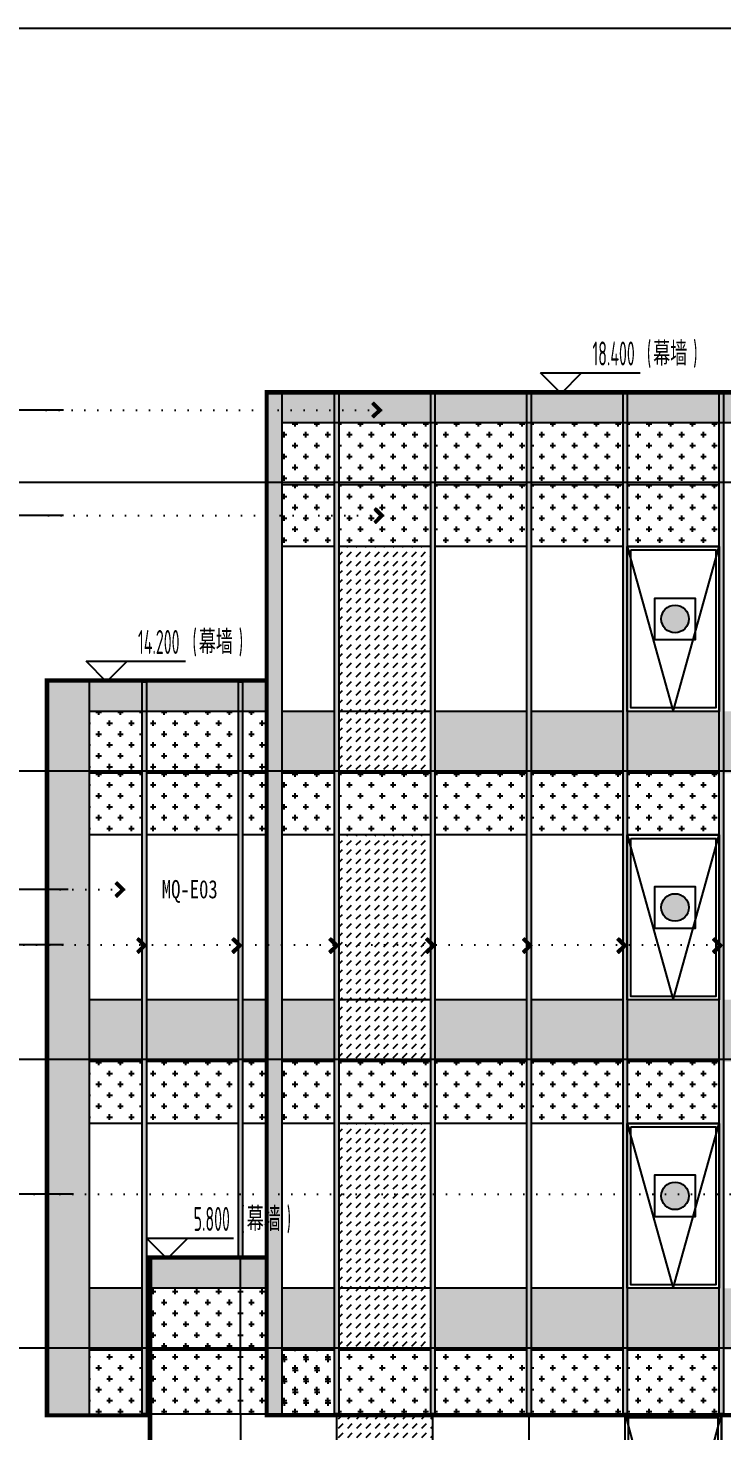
# Model space of a CAD drawing. Extents: x -863035 to 270371, y -8918 to 240488.
# Drawn here: x -304712 to -294612, y 34150 to 54575 of the extents above; entities that cross this region are included whole.
import ezdxf

# ---------------------------------------------------------------- set-up
doc = ezdxf.new("R2010")
doc.units = 0
doc.header["$LTSCALE"] = 1000
doc.header["$MEASUREMENT"] = 0
doc.linetypes.add('109-34 轴网$0$L1$0$$AUDIT_BAD_LTYPE1', pattern=[0])
doc.linetypes.add('DOT2', pattern=[0.125, 0, -0.125])
for name, color, linetype in [('01-标注_标高', 200, 'Continuous'), ('01-标注_符号', 200, 'Continuous'), ('02-TEXT_标注', 130, 'Continuous'), ('05-填充_156', 156, 'Continuous'), ('05-填充_18', 18, 'Continuous'), ('05-填充_天正', 26, 'Continuous'), ('A-C_窗', 140, 'Continuous'), ('A-SE-MAT', 9, 'Continuous'), ('D_铝板', 181, 'Continuous'), ('E-立面', 255, 'Continuous'), ('E-立面轮廓', 241, 'Continuous')]:
    doc.layers.add(name, color=color, linetype=linetype)
doc.layers.add('04-不打印_辅助线', color=165, linetype='Continuous', plot=False)
doc.styles.add('_TCH_DIM', font='ROS1', dxfattribs={"width": 0.75, "bigfont": 'JD'})
doc.styles.add('_TCH_LABEL', font='', dxfattribs={"width": 0.75})
doc.styles.add('logo-3', font='', dxfattribs={"width": 0.8})
doc.styles.get('_TCH_LABEL').set_extended_font_data('SimSun')
doc.styles.get('logo-3').set_extended_font_data('SimSun')
doc.dimstyles.new('副本 ISO-1', dxfattribs={"dimtxt": 2.5, "dimasz": 1.5, "dimexe": 1.25, "dimexo": 0.625, "dimtad": 1, "dimdec": 0, "dimtxsty": 'logo-3', "dimblk": 'ARCHTICK', "dimcen": 2.5, "dimdle": 1, "dimadec": 0, "dimazin": 0, "dimtfac": 1, "dimtdec": 0, "dimtix": 1, "dimtmove": 0, "dimatfit": 3, "dimldrblk": 'AR', "dimfxl": 0, "dimarcsym": 0})
pattern_1 = [(360, (31080, 14907.46), (158.75, 158.75), [79.375, -238.125]), (90, (31119.68, 14867.77), (-158.75, 158.75), [79.375, -238.125])]
pattern_2 = [(360, (32480, 14907.46), (158.75, 158.75), [79.375, -238.125]), (90, (32519.68, 14867.77), (-158.75, 158.75), [79.375, -238.125])]
pattern_3 = [(360, (35280, 14907.46), (158.75, 158.75), [79.375, -238.125]), (90, (35319.68, 14867.77), (-158.75, 158.75), [79.375, -238.125])]
pattern_4 = [(360, (31080, 19107.46), (158.75, 158.75), [79.375, -238.125]), (90, (31119.68, 19067.77), (-158.75, 158.75), [79.375, -238.125])]
pattern_5 = [(360, (31080, 23307.46), (158.75, 158.75), [79.375, -238.125]), (90, (31119.68, 23267.77), (-158.75, 158.75), [79.375, -238.125])]
pattern_6 = [(360, (31080, 20007.46), (158.75, 158.75), [79.375, -238.125]), (90, (31119.68, 19967.77), (-158.75, 158.75), [79.375, -238.125])]
pattern_7 = [(360, (31080, 24207.46), (158.75, 158.75), [79.375, -238.125]), (90, (31119.68, 24167.77), (-158.75, 158.75), [79.375, -238.125])]
pattern_8 = [(360, (31080, 14907.46), (158.75, 158.75), [79.375, -238.125]), (90, (31119.68, 14867.77), (-158.75, 158.75), [79.375, -238.125])]

# ---------------------------------------------------------------- blocks, each defined once
blk = doc.blocks.new('A$C2DDF4F07')
at = {"layer": 'A-C_窗'}
for points in [[(0, 2400), (1340, 2400), (1340, 0), (0, 0)], [(50, 2350), (1290, 2350), (1290, 50), (50, 50)]]:
    blk.add_lwpolyline(points, close=True, dxfattribs=at)
blk.add_lwpolyline([(0, 2400), (670, 0), (1340, 2400)], dxfattribs=at)
blk = doc.blocks.new('*U25')
at = {"layer": '05-填充_18'}
h = blk.add_hatch(color=256, dxfattribs=at)
h.dxf.hatch_style = 1
h.paths.add_polyline_path([(60, -10350), (0, -10350), (0, 310), (60, 310)])
blk.add_lwpolyline([(60, -10350), (0, -10350), (0, 310), (60, 310)], close=True)
blk = doc.blocks.new('*U32')
at = {"layer": '05-填充_18'}
h = blk.add_hatch(color=256, dxfattribs=at)
h.dxf.hatch_style = 1
h.paths.add_polyline_path([(60, -8090), (0, -8090), (0, 310), (60, 310)])
blk.add_lwpolyline([(60, -8090), (0, -8090), (0, 310), (60, 310)], close=True)
blk = doc.blocks.new('*U24')
at = {"layer": '05-填充_18'}
h = blk.add_hatch(color=256, dxfattribs=at)
h.dxf.hatch_style = 1
h.paths.add_polyline_path([(60, -14550), (0, -14550), (0, 310), (60, 310)])
blk.add_lwpolyline([(60, -14550), (0, -14550), (0, 310), (60, 310)], close=True)
blk = doc.blocks.new('_ArchTick')
at = {"color": 0, "linetype": 'ByBlock', "const_width": 0.4}
blk.add_lwpolyline([(-0.5, -0.5), (0.5, 0.5)], dxfattribs=at)
blk = doc.blocks.new('*X7')
at = {"color": 0}
for p, q in [((-1012.312, 1692.723), (-1012.284, 1692.723)), ((-1012.312, 1692.722), (-1012.312, 1692.723)), ((-1012.311, 1692.724), (-1012.285, 1692.724)), ((-1012.311, 1692.721), (-1012.311, 1692.724)), ((-1012.311, 1692.722), (-1012.283, 1692.722)), ((-1012.31, 1692.725), (-1012.286, 1692.725)), ((-1012.31, 1692.72), (-1012.31, 1692.725)), ((-1012.31, 1692.721), (-1012.282, 1692.721)), ((-1012.309, 1692.726), (-1012.287, 1692.726)), ((-1012.309, 1692.719), (-1012.309, 1692.726)), ((-1012.309, 1692.72), (-1012.281, 1692.72)), ((-1012.308, 1692.727), (-1012.288, 1692.727)), ((-1012.308, 1692.718), (-1012.308, 1692.727)), ((-1012.308, 1692.719), (-1012.28, 1692.719)), ((-1012.307, 1692.728), (-1012.289, 1692.728)), ((-1012.307, 1692.717), (-1012.307, 1692.728)), ((-1012.307, 1692.718), (-1012.279, 1692.718)), ((-1012.306, 1692.729), (-1012.29, 1692.729)), ((-1012.306, 1692.716), (-1012.306, 1692.729)), ((-1012.306, 1692.717), (-1012.278, 1692.717)), ((-1012.305, 1692.73), (-1012.291, 1692.73)), ((-1012.305, 1692.715), (-1012.305, 1692.73)), ((-1012.305, 1692.716), (-1012.277, 1692.716)), ((-1012.304, 1692.731), (-1012.292, 1692.731)), ((-1012.304, 1692.714), (-1012.304, 1692.731)), ((-1012.304, 1692.715), (-1012.276, 1692.715)), ((-1012.304, 1692.626), (-1012.275, 1692.626)), ((-1012.304, 1692.609), (-1012.304, 1692.626)), ((-1012.303, 1692.732), (-1012.293, 1692.732)), ((-1012.303, 1692.713), (-1012.303, 1692.732)), ((-1012.303, 1692.714), (-1012.275, 1692.714)), ((-1012.303, 1692.627), (-1012.274, 1692.627)), ((-1012.303, 1692.608), (-1012.303, 1692.627)), ((-1012.302, 1692.733), (-1012.294, 1692.733)), ((-1012.302, 1692.712), (-1012.302, 1692.733)), ((-1012.302, 1692.713), (-1012.274, 1692.713)), ((-1012.302, 1692.628), (-1012.273, 1692.628)), ((-1012.302, 1692.607), (-1012.302, 1692.628)), ((-1012.301, 1692.734), (-1012.295, 1692.734)), ((-1012.301, 1692.711), (-1012.301, 1692.734)), ((-1012.301, 1692.712), (-1012.273, 1692.712)), ((-1012.301, 1692.629), (-1012.272, 1692.629)), ((-1012.301, 1692.606), (-1012.301, 1692.629)), ((-1012.3, 1692.735), (-1012.296, 1692.735)), ((-1012.3, 1692.71), (-1012.3, 1692.735)), ((-1012.3, 1692.711), (-1012.272, 1692.711)), ((-1012.3, 1692.63), (-1012.271, 1692.63)), ((-1012.3, 1692.605), (-1012.3, 1692.63)), ((-1012.299, 1692.736), (-1012.297, 1692.736)), ((-1012.299, 1692.709), (-1012.299, 1692.736)), ((-1012.299, 1692.71), (-1012.271, 1692.71)), ((-1012.299, 1692.631), (-1012.27, 1692.631)), ((-1012.299, 1692.604), (-1012.299, 1692.631)), ((-1012.298, 1692.708), (-1012.298, 1692.736)), ((-1012.298, 1692.709), (-1012.27, 1692.709)), ((-1012.298, 1692.632), (-1012.269, 1692.632)), ((-1012.298, 1692.603), (-1012.298, 1692.632)), ((-1012.297, 1692.707), (-1012.297, 1692.735)), ((-1012.297, 1692.708), (-1012.269, 1692.708)), ((-1012.297, 1692.633), (-1012.268, 1692.633)), ((-1012.297, 1692.604), (-1012.297, 1692.633)), ((-1012.296, 1692.706), (-1012.296, 1692.734)), ((-1012.296, 1692.707), (-1012.268, 1692.707)), ((-1012.296, 1692.634), (-1012.267, 1692.634)), ((-1012.296, 1692.605), (-1012.296, 1692.634)), ((-1012.295, 1692.705), (-1012.295, 1692.733)), ((-1012.295, 1692.706), (-1012.267, 1692.706)), ((-1012.295, 1692.635), (-1012.266, 1692.635)), ((-1012.295, 1692.606), (-1012.295, 1692.635)), ((-1012.294, 1692.704), (-1012.294, 1692.732)), ((-1012.294, 1692.705), (-1012.266, 1692.705)), ((-1012.294, 1692.636), (-1012.265, 1692.636)), ((-1012.294, 1692.607), (-1012.294, 1692.636)), ((-1012.293, 1692.703), (-1012.293, 1692.731)), ((-1012.293, 1692.704), (-1012.265, 1692.704)), ((-1012.293, 1692.637), (-1012.264, 1692.637)), ((-1012.293, 1692.608), (-1012.293, 1692.637)), ((-1012.292, 1692.702), (-1012.292, 1692.73)), ((-1012.292, 1692.703), (-1012.264, 1692.703)), ((-1012.292, 1692.638), (-1012.263, 1692.638)), ((-1012.292, 1692.609), (-1012.292, 1692.638)), ((-1012.291, 1692.701), (-1012.291, 1692.729)), ((-1012.291, 1692.702), (-1012.263, 1692.702)), ((-1012.291, 1692.639), (-1012.262, 1692.639)), ((-1012.291, 1692.61), (-1012.291, 1692.639)), ((-1012.29, 1692.7), (-1012.29, 1692.728)), ((-1012.29, 1692.701), (-1012.262, 1692.701)), ((-1012.29, 1692.64), (-1012.261, 1692.64)), ((-1012.29, 1692.611), (-1012.29, 1692.64)), ((-1012.289, 1692.699), (-1012.289, 1692.727)), ((-1012.289, 1692.7), (-1012.261, 1692.7)), ((-1012.289, 1692.641), (-1012.26, 1692.641)), ((-1012.289, 1692.612), (-1012.289, 1692.641)), ((-1012.288, 1692.698), (-1012.288, 1692.726)), ((-1012.288, 1692.699), (-1012.26, 1692.699)), ((-1012.288, 1692.642), (-1012.259, 1692.642)), ((-1012.288, 1692.613), (-1012.288, 1692.642)), ((-1012.287, 1692.697), (-1012.287, 1692.725)), ((-1012.287, 1692.698), (-1012.259, 1692.698)), ((-1012.287, 1692.643), (-1012.258, 1692.643)), ((-1012.287, 1692.614), (-1012.287, 1692.643)), ((-1012.286, 1692.696), (-1012.286, 1692.724)), ((-1012.286, 1692.697), (-1012.258, 1692.697)), ((-1012.286, 1692.644), (-1012.257, 1692.644)), ((-1012.286, 1692.615), (-1012.286, 1692.644)), ((-1012.285, 1692.695), (-1012.285, 1692.723)), ((-1012.285, 1692.696), (-1012.257, 1692.696)), ((-1012.285, 1692.645), (-1012.256, 1692.645)), ((-1012.285, 1692.616), (-1012.285, 1692.645)), ((-1012.284, 1692.694), (-1012.284, 1692.722)), ((-1012.284, 1692.695), (-1012.256, 1692.695)), ((-1012.284, 1692.646), (-1012.255, 1692.646)), ((-1012.284, 1692.617), (-1012.284, 1692.646)), ((-1012.283, 1692.693), (-1012.283, 1692.721)), ((-1012.283, 1692.694), (-1012.255, 1692.694)), ((-1012.283, 1692.647), (-1012.254, 1692.647)), ((-1012.283, 1692.618), (-1012.283, 1692.647)), ((-1012.282, 1692.692), (-1012.282, 1692.72)), ((-1012.282, 1692.693), (-1012.254, 1692.693)), ((-1012.282, 1692.648), (-1012.253, 1692.648)), ((-1012.282, 1692.619), (-1012.282, 1692.648)), ((-1012.281, 1692.691), (-1012.281, 1692.719)), ((-1012.281, 1692.692), (-1012.253, 1692.692)), ((-1012.281, 1692.649), (-1012.252, 1692.649)), ((-1012.281, 1692.62), (-1012.281, 1692.649)), ((-1012.28, 1692.69), (-1012.28, 1692.718)), ((-1012.28, 1692.691), (-1012.252, 1692.691)), ((-1012.28, 1692.65), (-1012.251, 1692.65)), ((-1012.28, 1692.621), (-1012.28, 1692.65)), ((-1012.279, 1692.689), (-1012.279, 1692.717)), ((-1012.279, 1692.69), (-1012.251, 1692.69)), ((-1012.279, 1692.651), (-1012.25, 1692.651)), ((-1012.279, 1692.622), (-1012.279, 1692.651)), ((-1012.278, 1692.688), (-1012.278, 1692.716)), ((-1012.278, 1692.689), (-1012.25, 1692.689)), ((-1012.278, 1692.652), (-1012.249, 1692.652)), ((-1012.278, 1692.623), (-1012.278, 1692.652)), ((-1012.277, 1692.687), (-1012.277, 1692.715)), ((-1012.277, 1692.688), (-1012.249, 1692.688)), ((-1012.277, 1692.653), (-1012.248, 1692.653)), ((-1012.277, 1692.624), (-1012.277, 1692.653)), ((-1012.276, 1692.686), (-1012.276, 1692.714)), ((-1012.276, 1692.687), (-1012.248, 1692.687)), ((-1012.276, 1692.654), (-1012.247, 1692.654)), ((-1012.276, 1692.625), (-1012.276, 1692.654)), ((-1012.275, 1692.685), (-1012.275, 1692.713)), ((-1012.275, 1692.686), (-1012.247, 1692.686)), ((-1012.275, 1692.655), (-1012.246, 1692.655)), ((-1012.275, 1692.626), (-1012.275, 1692.655)), ((-1012.274, 1692.684), (-1012.274, 1692.712)), ((-1012.274, 1692.685), (-1012.246, 1692.685)), ((-1012.274, 1692.656), (-1012.245, 1692.656)), ((-1012.274, 1692.627), (-1012.274, 1692.656)), ((-1012.273, 1692.683), (-1012.273, 1692.711)), ((-1012.273, 1692.684), (-1012.245, 1692.684)), ((-1012.273, 1692.657), (-1012.244, 1692.657)), ((-1012.273, 1692.628), (-1012.273, 1692.657)), ((-1012.272, 1692.682), (-1012.272, 1692.71)), ((-1012.272, 1692.683), (-1012.244, 1692.683)), ((-1012.272, 1692.658), (-1012.243, 1692.658)), ((-1012.272, 1692.629), (-1012.272, 1692.658)), ((-1012.271, 1692.681), (-1012.271, 1692.709)), ((-1012.271, 1692.682), (-1012.243, 1692.682)), ((-1012.271, 1692.659), (-1012.242, 1692.659)), ((-1012.271, 1692.63), (-1012.271, 1692.659)), ((-1012.27, 1692.68), (-1012.27, 1692.708)), ((-1012.27, 1692.681), (-1012.242, 1692.681)), ((-1012.27, 1692.66), (-1012.241, 1692.66)), ((-1012.27, 1692.631), (-1012.27, 1692.66)), ((-1012.269, 1692.679), (-1012.269, 1692.707)), ((-1012.269, 1692.68), (-1012.241, 1692.68)), ((-1012.269, 1692.661), (-1012.24, 1692.661)), ((-1012.269, 1692.632), (-1012.269, 1692.661)), ((-1012.268, 1692.678), (-1012.268, 1692.706)), ((-1012.268, 1692.679), (-1012.24, 1692.679)), ((-1012.268, 1692.662), (-1012.239, 1692.662)), ((-1012.268, 1692.633), (-1012.268, 1692.662)), ((-1012.267, 1692.677), (-1012.267, 1692.705)), ((-1012.267, 1692.678), (-1012.239, 1692.678)), ((-1012.267, 1692.663), (-1012.238, 1692.663)), ((-1012.267, 1692.634), (-1012.267, 1692.663)), ((-1012.266, 1692.676), (-1012.266, 1692.704)), ((-1012.266, 1692.677), (-1012.238, 1692.677)), ((-1012.266, 1692.664), (-1012.237, 1692.664)), ((-1012.266, 1692.635), (-1012.266, 1692.664)), ((-1012.265, 1692.675), (-1012.265, 1692.703)), ((-1012.265, 1692.676), (-1012.237, 1692.676)), ((-1012.265, 1692.665), (-1012.236, 1692.665)), ((-1012.265, 1692.636), (-1012.265, 1692.665)), ((-1012.264, 1692.674), (-1012.264, 1692.702)), ((-1012.264, 1692.675), (-1012.236, 1692.675)), ((-1012.264, 1692.666), (-1012.235, 1692.666)), ((-1012.264, 1692.637), (-1012.264, 1692.666)), ((-1012.263, 1692.673), (-1012.263, 1692.701)), ((-1012.263, 1692.674), (-1012.235, 1692.674)), ((-1012.263, 1692.667), (-1012.234, 1692.667)), ((-1012.263, 1692.638), (-1012.263, 1692.667)), ((-1012.262, 1692.672), (-1012.262, 1692.7)), ((-1012.262, 1692.673), (-1012.234, 1692.673)), ((-1012.262, 1692.668), (-1012.233, 1692.668)), ((-1012.262, 1692.639), (-1012.262, 1692.668)), ((-1012.261, 1692.671), (-1012.261, 1692.699)), ((-1012.261, 1692.672), (-1012.233, 1692.672)), ((-1012.261, 1692.669), (-1012.232, 1692.669)), ((-1012.261, 1692.64), (-1012.261, 1692.669)), ((-1012.26, 1692.67), (-1012.26, 1692.698)), ((-1012.26, 1692.671), (-1012.232, 1692.671)), ((-1012.26, 1692.67), (-1012.231, 1692.67)), ((-1012.26, 1692.641), (-1012.26, 1692.67)), ((-1012.259, 1692.642), (-1012.259, 1692.697)), ((-1012.258, 1692.643), (-1012.258, 1692.696)), ((-1012.257, 1692.644), (-1012.257, 1692.695)), ((-1012.256, 1692.645), (-1012.256, 1692.694)), ((-1012.255, 1692.646), (-1012.255, 1692.693)), ((-1012.254, 1692.647), (-1012.254, 1692.692)), ((-1012.253, 1692.648), (-1012.253, 1692.691)), ((-1012.252, 1692.649), (-1012.252, 1692.69)), ((-1012.251, 1692.65), (-1012.251, 1692.689)), ((-1012.25, 1692.651), (-1012.25, 1692.688)), ((-1012.249, 1692.652), (-1012.249, 1692.687)), ((-1012.248, 1692.653), (-1012.248, 1692.686)), ((-1012.247, 1692.654), (-1012.247, 1692.685)), ((-1012.246, 1692.655), (-1012.246, 1692.684)), ((-1012.245, 1692.656), (-1012.245, 1692.683)), ((-1012.244, 1692.657), (-1012.244, 1692.682)), ((-1012.243, 1692.658), (-1012.243, 1692.681)), ((-1012.242, 1692.659), (-1012.242, 1692.68)), ((-1012.241, 1692.66), (-1012.241, 1692.679)), ((-1012.24, 1692.661), (-1012.24, 1692.678)), ((-1012.239, 1692.662), (-1012.239, 1692.677)), ((-1012.238, 1692.663), (-1012.238, 1692.676)), ((-1012.237, 1692.664), (-1012.237, 1692.675)), ((-1012.236, 1692.665), (-1012.236, 1692.674)), ((-1012.235, 1692.666), (-1012.235, 1692.673)), ((-1012.234, 1692.667), (-1012.234, 1692.672)), ((-1012.233, 1692.668), (-1012.233, 1692.671)), ((-1012.232, 1692.669), (-1012.232, 1692.67)), ((-1012.312, 1692.618), (-1012.283, 1692.618)), ((-1012.312, 1692.617), (-1012.312, 1692.618)), ((-1012.311, 1692.619), (-1012.282, 1692.619)), ((-1012.311, 1692.616), (-1012.311, 1692.619)), ((-1012.311, 1692.617), (-1012.284, 1692.617)), ((-1012.31, 1692.62), (-1012.281, 1692.62)), ((-1012.31, 1692.615), (-1012.31, 1692.62)), ((-1012.31, 1692.616), (-1012.285, 1692.616)), ((-1012.309, 1692.621), (-1012.28, 1692.621)), ((-1012.309, 1692.614), (-1012.309, 1692.621)), ((-1012.309, 1692.615), (-1012.286, 1692.615)), ((-1012.308, 1692.622), (-1012.279, 1692.622)), ((-1012.308, 1692.613), (-1012.308, 1692.622)), ((-1012.308, 1692.614), (-1012.287, 1692.614)), ((-1012.307, 1692.623), (-1012.278, 1692.623)), ((-1012.307, 1692.612), (-1012.307, 1692.623)), ((-1012.307, 1692.613), (-1012.288, 1692.613)), ((-1012.306, 1692.624), (-1012.277, 1692.624)), ((-1012.306, 1692.611), (-1012.306, 1692.624)), ((-1012.306, 1692.612), (-1012.289, 1692.612)), ((-1012.305, 1692.625), (-1012.276, 1692.625)), ((-1012.305, 1692.61), (-1012.305, 1692.625)), ((-1012.305, 1692.611), (-1012.29, 1692.611)), ((-1012.304, 1692.61), (-1012.291, 1692.61)), ((-1012.303, 1692.609), (-1012.292, 1692.609)), ((-1012.302, 1692.608), (-1012.293, 1692.608)), ((-1012.301, 1692.607), (-1012.294, 1692.607)), ((-1012.3, 1692.606), (-1012.295, 1692.606)), ((-1012.299, 1692.605), (-1012.296, 1692.605)), ((-1012.298, 1692.604), (-1012.297, 1692.604))]:
    blk.add_line(p, q, dxfattribs=at)
blk = doc.blocks.new('A-ARROW')
blk.add_lwpolyline([(0.081, 0.052), (0.067, 0.067), (0, 0), (0.067, -0.067), (0.081, -0.052), (0.028, 0)], close=True)
at = {"rotation": 180}
blk.add_blockref('*X7', (-1012.231, 1692.67), dxfattribs=at)
blk = doc.blocks.new('AR')
at = {"xscale": -21.59999999986031, "yscale": 21.59999999999127, "zscale": 21.6, "rotation": 359.9999997162888}
blk.add_blockref('A-ARROW', (0, 0), dxfattribs=at)
blk = doc.blocks.new('A$C70DF4B89')
at = {"layer": 'A-C_窗'}
for points in [[(-1400, 2640), (0, 2640), (0, 0), (-1400, 0)], [(-1350, 2590), (-50, 2590), (-50, 50), (-1350, 50)]]:
    blk.add_lwpolyline(points, close=True, dxfattribs=at)
blk.add_lwpolyline([(-1400, 2640), (-700, 0), (0, 2640)], dxfattribs=at)
blk = doc.blocks.new('消防救援窗口标志')
at = {"layer": 'A-SE-MAT'}
h = blk.add_hatch(color=1, dxfattribs=at)
h.dxf.hatch_style = 1
edge = h.paths.add_edge_path()
edge.add_arc((1413360, -341824), 200, 0, 360)
at = {"layer": 'A-SE-MAT', "color": 1}
blk.add_lwpolyline([(1413060, -342124), (1413660, -342124), (1413660, -341524), (1413060, -341524)], close=True, dxfattribs=at)
blk.add_circle((1413360, -341824), 200, dxfattribs=at)
blk = doc.blocks.new('htgrsjuhytj')
at = {"layer": '05-填充_156'}
h = blk.add_hatch(dxfattribs=at)
h.set_pattern_fill('CROSS', color=136, scale=100, angle=90)
h.set_pattern_definition(pattern_7)
h.paths.add_polyline_path([(12165.7, -5748.3), (11395.7, -5748.3), (11395.7, -6648.3), (12165.7, -6648.3)])
h = blk.add_hatch(dxfattribs=at)
h.set_pattern_fill('CROSS', color=136, scale=100, angle=90)
h.set_pattern_definition(pattern_7)
h.paths.add_polyline_path([(13565.7, -5748.3), (12225.7, -5748.3), (12225.7, -6648.3), (13565.7, -6648.3)])
h = blk.add_hatch(dxfattribs=at)
h.set_pattern_fill('CROSS', color=136, scale=100, angle=90)
h.set_pattern_definition([(360, (32480, 24207.46), (158.75, 158.75), [79.375, -238.125]), (90, (32519.68, 24167.77), (-158.75, 158.75), [79.375, -238.125])])
h.paths.add_polyline_path([(14965.7, -5748.3), (13625.7, -5748.3), (13625.7, -6648.3), (14965.7, -6648.3)])
h = blk.add_hatch(dxfattribs=at)
h.set_pattern_fill('CROSS', color=136, scale=100, angle=90)
h.set_pattern_definition([(360, (33880, 24207.46), (158.75, 158.75), [79.375, -238.125]), (90, (33919.68, 24167.77), (-158.75, 158.75), [79.375, -238.125])])
h.paths.add_polyline_path([(16365.7, -5748.3), (15025.7, -5748.3), (15025.7, -6648.3), (16365.7, -6648.3)])
h = blk.add_hatch(dxfattribs=at)
h.set_pattern_fill('CROSS', color=136, scale=100, angle=90)
h.set_pattern_definition([(360, (35280, 24207.46), (158.75, 158.75), [79.375, -238.125]), (90, (35319.68, 24167.77), (-158.75, 158.75), [79.375, -238.125])])
h.paths.add_polyline_path([(17765.7, -5748.3), (16425.7, -5748.3), (16425.7, -6648.3), (17765.7, -6648.3)])
h = blk.add_hatch(dxfattribs=at)
h.set_pattern_fill('CROSS', color=136, scale=100, angle=90)
h.set_pattern_definition(pattern_5)
h.paths.add_polyline_path([(12165.7, -6648.3), (11395.7, -6648.3), (11395.7, -7548.3), (12165.7, -7548.3)])
h = blk.add_hatch(dxfattribs=at)
h.set_pattern_fill('CROSS', color=136, scale=100, angle=90)
h.set_pattern_definition(pattern_5)
h.paths.add_polyline_path([(13565.7, -6648.3), (12225.7, -6648.3), (12225.7, -7548.3), (13565.7, -7548.3)])
h = blk.add_hatch(dxfattribs=at)
h.set_pattern_fill('CROSS', color=136, scale=100, angle=90)
h.set_pattern_definition([(360, (32480, 23307.46), (158.75, 158.75), [79.375, -238.125]), (90, (32519.68, 23267.77), (-158.75, 158.75), [79.375, -238.125])])
h.paths.add_polyline_path([(14965.7, -6648.3), (13625.7, -6648.3), (13625.7, -7548.3), (14965.7, -7548.3)])
h = blk.add_hatch(dxfattribs=at)
h.set_pattern_fill('CROSS', color=136, scale=100, angle=90)
h.set_pattern_definition([(360, (33880, 23307.46), (158.75, 158.75), [79.375, -238.125]), (90, (33919.68, 23267.77), (-158.75, 158.75), [79.375, -238.125])])
h.paths.add_polyline_path([(16365.7, -6648.3), (15025.7, -6648.3), (15025.7, -7548.3), (16365.7, -7548.3)])
h = blk.add_hatch(dxfattribs=at)
h.set_pattern_fill('CROSS', color=136, scale=100, angle=90)
h.set_pattern_definition([(360, (35280, 23307.46), (158.75, 158.75), [79.375, -238.125]), (90, (35319.68, 23267.77), (-158.75, 158.75), [79.375, -238.125])])
h.paths.add_polyline_path([(17765.7, -6648.3), (16425.7, -6648.3), (16425.7, -7548.3), (17765.7, -7548.3)])
h = blk.add_hatch(dxfattribs=at)
h.set_pattern_fill('DASH', color=256, scale=100, angle=135)
h.set_pattern_definition([(45, (22679.99, 23307.46), (4e-14, 134.70384), [95.25, -95.25])])
h.paths.add_polyline_path([(13565.7, -7548.3), (12225.7, -7548.3), (12225.7, -10848.3), (13565.7, -10848.3)])
h = blk.add_hatch(dxfattribs=at)
h.set_pattern_fill('CROSS', color=136, scale=100, angle=90)
h.set_pattern_definition(pattern_6)
h.paths.add_polyline_path([(9365.7, -9948.3), (8595.7, -9948.3), (8595.7, -10848.3), (9365.7, -10848.3)])
h = blk.add_hatch(dxfattribs=at)
h.set_pattern_fill('CROSS', color=136, scale=100, angle=90)
h.set_pattern_definition(pattern_6)
h.paths.add_polyline_path([(10765.7, -9948.3), (9425.7, -9948.3), (9425.7, -10848.3), (10765.7, -10848.3)])
h = blk.add_hatch(dxfattribs=at)
h.set_pattern_fill('CROSS', color=136, scale=100, angle=90)
h.set_pattern_definition(pattern_6)
h.paths.add_polyline_path([(11195.7, -9948.3), (10825.7, -9948.3), (10825.7, -10848.3), (11195.7, -10848.3)])
h = blk.add_hatch(dxfattribs=at)
h.set_pattern_fill('CROSS', color=136, scale=100, angle=90)
h.set_pattern_definition(pattern_4)
h.paths.add_polyline_path([(9365.7, -10848.3), (8595.7, -10848.3), (8595.7, -11748.3), (9365.7, -11748.3)])
h = blk.add_hatch(dxfattribs=at)
h.set_pattern_fill('CROSS', color=136, scale=100, angle=90)
h.set_pattern_definition(pattern_4)
h.paths.add_polyline_path([(10765.7, -10848.3), (9425.7, -10848.3), (9425.7, -11748.3), (10765.7, -11748.3)])
h = blk.add_hatch(dxfattribs=at)
h.set_pattern_fill('CROSS', color=136, scale=100, angle=90)
h.set_pattern_definition(pattern_4)
h.paths.add_polyline_path([(11195.7, -10848.3), (10825.7, -10848.3), (10825.7, -11748.3), (11195.7, -11748.3)])
h = blk.add_hatch(dxfattribs=at)
h.set_pattern_fill('CROSS', color=136, scale=100, angle=90)
h.set_pattern_definition(pattern_4)
h.paths.add_polyline_path([(12165.7, -10848.3), (11395.7, -10848.3), (11395.7, -11748.3), (12165.7, -11748.3)])
h = blk.add_hatch(dxfattribs=at)
h.set_pattern_fill('CROSS', color=136, scale=100, angle=90)
h.set_pattern_definition(pattern_4)
h.paths.add_polyline_path([(13565.7, -10848.3), (12225.7, -10848.3), (12225.7, -11748.3), (13565.7, -11748.3)])
h = blk.add_hatch(dxfattribs=at)
h.set_pattern_fill('CROSS', color=136, scale=100, angle=90)
h.set_pattern_definition([(360, (32480, 19107.46), (158.75, 158.75), [79.375, -238.125]), (90, (32519.68, 19067.77), (-158.75, 158.75), [79.375, -238.125])])
h.paths.add_polyline_path([(14965.7, -10848.3), (13625.7, -10848.3), (13625.7, -11748.3), (14965.7, -11748.3)])
h = blk.add_hatch(dxfattribs=at)
h.set_pattern_fill('CROSS', color=136, scale=100, angle=90)
h.set_pattern_definition([(360, (33880, 19107.46), (158.75, 158.75), [79.375, -238.125]), (90, (33919.68, 19067.77), (-158.75, 158.75), [79.375, -238.125])])
h.paths.add_polyline_path([(16365.7, -10848.3), (15025.7, -10848.3), (15025.7, -11748.3), (16365.7, -11748.3)])
h = blk.add_hatch(dxfattribs=at)
h.set_pattern_fill('CROSS', color=136, scale=100, angle=90)
h.set_pattern_definition([(360, (35280, 19107.46), (158.75, 158.75), [79.375, -238.125]), (90, (35319.68, 19067.77), (-158.75, 158.75), [79.375, -238.125])])
h.paths.add_polyline_path([(17765.7, -10848.3), (16425.7, -10848.3), (16425.7, -11748.3), (17765.7, -11748.3)])
h = blk.add_hatch(dxfattribs=at)
h.set_pattern_fill('DASH', color=256, scale=100, angle=135)
h.set_pattern_definition([(45, (22679.99, 19107.46), (4e-14, 134.70384), [95.25, -95.25])])
h.paths.add_polyline_path([(13565.7, -11748.3), (12225.7, -11748.3), (12225.7, -15048.3), (13565.7, -15048.3)])
h = blk.add_hatch(dxfattribs=at)
h.set_pattern_fill('CROSS', color=136, scale=100, angle=90)
h.set_pattern_definition(pattern_1)
h.paths.add_polyline_path([(9365.7, -15048.3), (8595.7, -15048.3), (8595.7, -15948.3), (9365.7, -15948.3)])
h = blk.add_hatch(dxfattribs=at)
h.set_pattern_fill('CROSS', color=136, scale=100, angle=90)
h.set_pattern_definition(pattern_1)
h.paths.add_polyline_path([(10765.7, -15048.3), (9425.7, -15048.3), (9425.7, -15948.3), (10765.7, -15948.3)])
h = blk.add_hatch(dxfattribs=at)
h.set_pattern_fill('CROSS', color=136, scale=100, angle=90)
h.set_pattern_definition(pattern_1)
h.paths.add_polyline_path([(11195.7, -15048.3), (10825.7, -15048.3), (10825.7, -15948.3), (11195.7, -15948.3)])
h = blk.add_hatch(dxfattribs=at)
h.set_pattern_fill('CROSS', color=136, scale=100, angle=90)
h.set_pattern_definition(pattern_1)
h.paths.add_polyline_path([(12165.7, -15048.3), (11395.7, -15048.3), (11395.7, -15948.3), (12165.7, -15948.3)])
h = blk.add_hatch(dxfattribs=at)
h.set_pattern_fill('CROSS', color=136, scale=100, angle=90)
h.set_pattern_definition(pattern_1)
h.paths.add_polyline_path([(12225.7, -15048.3), (12225.7, -15948.3), (13565.7, -15948.3), (13565.7, -15048.3)])
h = blk.add_hatch(dxfattribs=at)
h.set_pattern_fill('CROSS', color=136, scale=100, angle=90)
h.set_pattern_definition(pattern_2)
h.paths.add_polyline_path([(14965.7, -15048.3), (13625.7, -15048.3), (13625.7, -15948.3), (14965.7, -15948.3)])
h = blk.add_hatch(dxfattribs=at)
h.set_pattern_fill('CROSS', color=136, scale=100, angle=90)
h.set_pattern_definition([(360, (33880, 14907.46), (158.75, 158.75), [79.375, -238.125]), (90, (33919.68, 14867.77), (-158.75, 158.75), [79.375, -238.125])])
h.paths.add_polyline_path([(16365.7, -15048.3), (15025.7, -15048.3), (15025.7, -15948.3), (16365.7, -15948.3)])
h = blk.add_hatch(dxfattribs=at)
h.set_pattern_fill('CROSS', color=136, scale=100, angle=90)
h.set_pattern_definition(pattern_3)
h.paths.add_polyline_path([(17765.7, -15048.3), (16425.7, -15048.3), (16425.7, -15948.3), (17765.7, -15948.3)])
h = blk.add_hatch(dxfattribs=at)
h.set_pattern_fill('DASH', color=256, scale=100, angle=135)
h.set_pattern_definition([(45, (22679.99, 14907.46), (4e-14, 134.70384), [95.25, -95.25])])
h.paths.add_polyline_path([(13565.7, -15948.3), (12225.7, -15948.3), (12225.7, -19248.3), (13565.7, -19248.3)])
h = blk.add_hatch(dxfattribs=at)
h.set_pattern_fill('CROSS', color=136, scale=100, angle=90)
h.set_pattern_definition(pattern_8)
h.paths.add_polyline_path([(10795.7, -18348.3), (9495.7, -18348.3), (9495.7, -19248.3), (10795.7, -19248.3)])
h = blk.add_hatch(dxfattribs=at)
h.set_pattern_fill('CROSS', color=136, scale=100, angle=90)
h.set_pattern_definition(pattern_8)
h.paths.add_polyline_path([(11195.7, -18348.3), (10795.7, -18348.3), (10795.7, -19248.3), (11195.7, -19248.3)])
h = blk.add_hatch(dxfattribs=at)
h.set_pattern_fill('CROSS', color=136, scale=100, angle=90)
h.set_pattern_definition(pattern_1)
h.paths.add_polyline_path([(9365.7, -19248.3), (8595.7, -19248.3), (8595.7, -20178.3), (9365.7, -20178.3)])
h = blk.add_hatch(dxfattribs=at)
h.set_pattern_fill('CROSS', color=136, scale=100, angle=90)
h.set_pattern_definition(pattern_8)
h.paths.add_polyline_path([(9495.7, -19248.3), (9495.7, -20178.3), (10795.7, -20178.3), (10795.7, -19248.3)])
h = blk.add_hatch(dxfattribs=at)
h.set_pattern_fill('CROSS', color=136, scale=100, angle=90)
h.set_pattern_definition(pattern_8)
h.paths.add_polyline_path([(11195.7, -19248.3), (10795.7, -19248.3), (10795.7, -20178.3), (11195.7, -20178.3)])
h = blk.add_hatch(dxfattribs=at)
h.set_pattern_fill('CROSS', color=136, scale=100, angle=90)
h.set_pattern_definition(pattern_1)
h.paths.add_polyline_path([(12165.7, -19248.3), (11395.7, -19248.3), (11395.7, -20178.3), (12165.7, -20178.3)])
h = blk.add_hatch(dxfattribs=at)
h.set_pattern_fill('CROSS', color=136, scale=100, angle=90)
h.set_pattern_definition(pattern_1)
h.paths.add_polyline_path([(12225.7, -19248.3), (12225.7, -20178.3), (13565.7, -20178.3), (13565.7, -19248.3)])
h = blk.add_hatch(dxfattribs=at)
h.set_pattern_fill('CROSS', color=136, scale=100, angle=90)
h.set_pattern_definition(pattern_2)
h.paths.add_polyline_path([(14965.7, -19248.3), (13625.7, -19248.3), (13625.7, -20178.3), (14965.7, -20178.3)])
h = blk.add_hatch(dxfattribs=at)
h.set_pattern_fill('CROSS', color=136, scale=100, angle=90)
h.set_pattern_definition([(360, (33880, 14907.46), (158.75, 158.75), [79.375, -238.125]), (90, (33919.68, 14867.77), (-158.75, 158.75), [79.375, -238.125])])
h.paths.add_polyline_path([(16365.7, -19248.3), (15025.7, -19248.3), (15025.7, -20178.3), (16365.7, -20178.3)])
h = blk.add_hatch(dxfattribs=at)
h.set_pattern_fill('CROSS', color=136, scale=100, angle=90)
h.set_pattern_definition(pattern_3)
h.paths.add_polyline_path([(17765.7, -19248.3), (16425.7, -19248.3), (16425.7, -20178.3), (17765.7, -20178.3)])
at = {"layer": '05-填充_18'}
h = blk.add_hatch(color=256, dxfattribs=at)
h.dxf.hatch_style = 1
h.paths.add_polyline_path([(11395.7, -5318.3), (11195.7, -5318.3), (11195.7, -20178.3), (11395.7, -20178.3)])
h = blk.add_hatch(color=256, dxfattribs=at)
h.dxf.hatch_style = 1
h.paths.add_polyline_path([(11395.7, -5318.3), (11395.7, -5748.3), (23995.7, -5748.3), (23995.7, -5318.3)])
h = blk.add_hatch(color=256, dxfattribs=at)
h.dxf.hatch_style = 1
h.paths.add_polyline_path([(7995.7, -20178.3), (8595.7, -20178.3), (8595.7, -9518.3), (7995.7, -9518.3)])
h = blk.add_hatch(color=256, dxfattribs=at)
h.dxf.hatch_style = 1
h.paths.add_polyline_path([(8595.7, -9518.3), (8595.7, -9948.3), (11195.7, -9948.3), (11195.7, -9518.3)])
h = blk.add_hatch(color=256, dxfattribs=at)
h.dxf.hatch_style = 1
h.paths.add_polyline_path([(11195.7, -17918.3), (9495.7, -17918.3), (9495.7, -18348.3), (11195.7, -18348.3)])
at = {"layer": '05-填充_天正'}
h = blk.add_hatch(dxfattribs=at)
h.set_pattern_fill('AR-CONC', color=256, scale=200)
h.set_pattern_definition([(50, (11547.93, -166974.53), (364.36934, -31.87817), [38.1, -419.1]), (355, (11547.93, -166974.53), (-70.48565, 382.1133), [30.48, -335.28]), (100.451, (11578.3, -166977.2), (293.885, 350.2334), [32.38, -356.18]), (46.1842, (11547.93, -166872.93), (542.1581, -84.0847), [57.15, -628.65]), (96.6356, (11593.1, -166879.94), (474.8085, 494.8511), [48.57, -534.27]), (351.184, (11547.93, -166872.93), (474.8092, 494.8502), [45.72, -502.92]), (21, (11598.73, -166898.33), (303.22976, -204.53104), [38.1, -419.1]), (326, (11598.73, -166898.33), (123.6041, 368.3759), [30.48, -335.28]), (71.4514, (11624, -166915.38), (426.833, 163.8457), [32.38, -356.18]), (37.5, (11547.93, -166974.53), (6.17721, 169.11008), [0, -331.216, 0, -340.36, 0, -336.55]), (7.5, (11547.93, -166974.53), (133.63933, 200.36115), [0, -194.056, 0, -323.596, 0, -128.27]), (327.5, (11434.65, -166974.53), (271.18119, -11.45749), [0, -127, 0, -396.24, 0, -525.78]), (317.5, (11383.85, -166974.53), (296.25836, 50.85298), [0, -165.1, 0, -263.144, 0, -373.38])])
h.paths.add_polyline_path([(50025.7, -9948.3), (50795.7, -9948.3), (50795.7, -10848.3), (50025.7, -10848.3)])
h.paths.add_polyline_path([(48625.7, -10848.3), (49965.7, -10848.3), (49965.7, -9948.3), (48625.7, -9948.3)])
h.paths.add_polyline_path([(47225.7, -10848.3), (48565.7, -10848.3), (48565.7, -9948.3), (47225.7, -9948.3)])
h.paths.add_polyline_path([(43025.7, -9948.3), (44365.7, -9948.3), (44365.7, -10848.3), (43025.7, -10848.3)])
h.paths.add_polyline_path([(41625.7, -10848.3), (42965.7, -10848.3), (42965.7, -9948.3), (41625.7, -9948.3)])
h.paths.add_polyline_path([(41345.7, -10848.3), (41565.7, -10848.3), (41565.7, -9948.3), (41345.7, -9948.3)])
h.paths.add_polyline_path([(23995.7, -9948.3), (24765.7, -9948.3), (24765.7, -10848.3), (23995.7, -10848.3)])
h.paths.add_polyline_path([(23425.7, -10848.3), (23995.7, -10848.3), (23995.7, -9948.3), (23425.7, -9948.3)])
h.paths.add_polyline_path([(22025.7, -10848.3), (23365.7, -10848.3), (23365.7, -9948.3), (22025.7, -9948.3)])
h.paths.add_polyline_path([(17825.7, -10848.3), (19165.7, -10848.3), (19165.7, -9948.3), (17825.7, -9948.3)])
h.paths.add_polyline_path([(16425.7, -10848.3), (17765.7, -10848.3), (17765.7, -9948.3), (16425.7, -9948.3)])
h.paths.add_polyline_path([(15025.7, -10848.3), (16365.7, -10848.3), (16365.7, -9948.3), (15025.7, -9948.3)])
h.paths.add_polyline_path([(13625.7, -10848.3), (14965.7, -10848.3), (14965.7, -9948.3), (13625.7, -9948.3)])
h.paths.add_polyline_path([(11395.7, -10848.3), (12165.7, -10848.3), (12165.7, -9948.3), (11395.7, -9948.3)])
h = blk.add_hatch(dxfattribs=at)
h.set_pattern_fill('AR-CONC', color=256, scale=200)
h.set_pattern_definition([(50, (11547.93, -171174.53), (364.36934, -31.87817), [38.1, -419.1]), (355, (11547.93, -171174.53), (-70.48565, 382.1133), [30.48, -335.28]), (100.451, (11578.3, -171177.2), (293.885, 350.2334), [32.38, -356.18]), (46.1842, (11547.93, -171072.93), (542.1581, -84.0847), [57.15, -628.65]), (96.6356, (11593.1, -171079.94), (474.8085, 494.8511), [48.57, -534.27]), (351.184, (11547.93, -171072.93), (474.8092, 494.8502), [45.72, -502.92]), (21, (11598.73, -171098.33), (303.22976, -204.53104), [38.1, -419.1]), (326, (11598.73, -171098.33), (123.6041, 368.3759), [30.48, -335.28]), (71.4514, (11624, -171115.38), (426.833, 163.8457), [32.38, -356.18]), (37.5, (11547.93, -171174.53), (6.17721, 169.11008), [0, -331.216, 0, -340.36, 0, -336.55]), (7.5, (11547.93, -171174.53), (133.63933, 200.36115), [0, -194.056, 0, -323.596, 0, -128.27]), (327.5, (11434.65, -171174.53), (271.18119, -11.45749), [0, -127, 0, -396.24, 0, -525.78]), (317.5, (11383.85, -171174.53), (296.25836, 50.85298), [0, -165.1, 0, -263.144, 0, -373.38])])
h.paths.add_polyline_path([(50025.7, -14148.3), (50795.7, -14148.3), (50795.7, -15048.3), (50025.7, -15048.3)])
h.paths.add_polyline_path([(48625.7, -15048.3), (49965.7, -15048.3), (49965.7, -14148.3), (48625.7, -14148.3)])
h.paths.add_polyline_path([(47225.7, -15048.3), (48565.7, -15048.3), (48565.7, -14148.3), (47225.7, -14148.3)])
h.paths.add_polyline_path([(43025.7, -14148.3), (44365.7, -14148.3), (44365.7, -15048.3), (43025.7, -15048.3)])
h.paths.add_polyline_path([(41625.7, -15048.3), (42965.7, -15048.3), (42965.7, -14148.3), (41625.7, -14148.3)])
h.paths.add_polyline_path([(41345.7, -15048.3), (41565.7, -15048.3), (41565.7, -14148.3), (41345.7, -14148.3)])
h.paths.add_polyline_path([(40225.7, -14148.3), (40995.7, -14148.3), (40995.7, -15048.3), (40225.7, -15048.3)])
h.paths.add_polyline_path([(38825.7, -15048.3), (40165.7, -15048.3), (40165.7, -14148.3), (38825.7, -14148.3)])
h.paths.add_polyline_path([(34625.7, -14148.3), (35965.7, -14148.3), (35965.7, -15048.3), (34625.7, -15048.3)])
h.paths.add_polyline_path([(33225.7, -15048.3), (34565.7, -15048.3), (34565.7, -14148.3), (33225.7, -14148.3)])
h.paths.add_polyline_path([(31825.7, -14148.3), (33165.7, -14148.3), (33165.7, -15048.3), (31825.7, -15048.3)])
h.paths.add_polyline_path([(30425.7, -15048.3), (31765.7, -15048.3), (31765.7, -14148.3), (30425.7, -14148.3)])
h.paths.add_polyline_path([(26225.7, -14148.3), (27565.7, -14148.3), (27565.7, -15048.3), (26225.7, -15048.3)])
h.paths.add_polyline_path([(25395.7, -15048.3), (26165.7, -15048.3), (26165.7, -14148.3), (25395.7, -14148.3)])
h.paths.add_polyline_path([(23995.7, -14148.3), (24765.7, -14148.3), (24765.7, -15048.3), (23995.7, -15048.3)])
h.paths.add_polyline_path([(23425.7, -15048.3), (23995.7, -15048.3), (23995.7, -14148.3), (23425.7, -14148.3)])
h.paths.add_polyline_path([(22025.7, -15048.3), (23365.7, -15048.3), (23365.7, -14148.3), (22025.7, -14148.3)])
h.paths.add_polyline_path([(17825.7, -15048.3), (19165.7, -15048.3), (19165.7, -14148.3), (17825.7, -14148.3)])
h.paths.add_polyline_path([(16425.7, -15048.3), (17765.7, -15048.3), (17765.7, -14148.3), (16425.7, -14148.3)])
h.paths.add_polyline_path([(15025.7, -15048.3), (16365.7, -15048.3), (16365.7, -14148.3), (15025.7, -14148.3)])
h.paths.add_polyline_path([(13625.7, -15048.3), (14965.7, -15048.3), (14965.7, -14148.3), (13625.7, -14148.3)])
h.paths.add_polyline_path([(11395.7, -15048.3), (12165.7, -15048.3), (12165.7, -14148.3), (11395.7, -14148.3)])
h.paths.add_polyline_path([(10825.7, -15048.3), (11195.7, -15048.3), (11195.7, -14148.3), (10825.7, -14148.3)])
h.paths.add_polyline_path([(9425.7, -15048.3), (10765.7, -15048.3), (10765.7, -14148.3), (9425.7, -14148.3)])
h.paths.add_polyline_path([(8595.7, -15048.3), (9365.7, -15048.3), (9365.7, -14148.3), (8595.7, -14148.3)])
h = blk.add_hatch(dxfattribs=at)
h.set_pattern_fill('AR-CONC', color=256, scale=200)
h.set_pattern_definition([(50, (11547.93, -175374.53), (364.36934, -31.87817), [38.1, -419.1]), (355, (11547.93, -175374.53), (-70.48565, 382.1133), [30.48, -335.28]), (100.451, (11578.3, -175377.2), (293.885, 350.2334), [32.38, -356.18]), (46.1842, (11547.93, -175272.93), (542.1581, -84.0847), [57.15, -628.65]), (96.6356, (11593.1, -175279.94), (474.8085, 494.8511), [48.57, -534.27]), (351.184, (11547.93, -175272.93), (474.8092, 494.8502), [45.72, -502.92]), (21, (11598.73, -175298.33), (303.22976, -204.53104), [38.1, -419.1]), (326, (11598.73, -175298.33), (123.6041, 368.3759), [30.48, -335.28]), (71.4514, (11624, -175315.38), (426.833, 163.8457), [32.38, -356.18]), (37.5, (11547.93, -175374.53), (6.17721, 169.11008), [0, -331.216, 0, -340.36, 0, -336.55]), (7.5, (11547.93, -175374.53), (133.63933, 200.36115), [0, -194.056, 0, -323.596, 0, -128.27]), (327.5, (11434.65, -175374.53), (271.18119, -11.45749), [0, -127, 0, -396.24, 0, -525.78]), (317.5, (11383.85, -175374.53), (296.25836, 50.85298), [0, -165.1, 0, -263.144, 0, -373.38])])
h.paths.add_polyline_path([(50025.7, -18348.3), (50795.7, -18348.3), (50795.7, -19248.3), (50025.7, -19248.3)])
h.paths.add_polyline_path([(48625.7, -19248.3), (49965.7, -19248.3), (49965.7, -18348.3), (48625.7, -18348.3)])
h.paths.add_polyline_path([(40225.7, -18348.3), (40995.7, -18348.3), (40995.7, -19248.3), (40225.7, -19248.3)])
h.paths.add_polyline_path([(38825.7, -19248.3), (40165.7, -19248.3), (40165.7, -18348.3), (38825.7, -18348.3)])
h.paths.add_polyline_path([(34625.7, -18348.3), (35965.7, -18348.3), (35965.7, -19248.3), (34625.7, -19248.3)])
h.paths.add_polyline_path([(33225.7, -19248.3), (34565.7, -19248.3), (34565.7, -18348.3), (33225.7, -18348.3)])
h.paths.add_polyline_path([(31825.7, -18348.3), (33165.7, -18348.3), (33165.7, -19248.3), (31825.7, -19248.3)])
h.paths.add_polyline_path([(30425.7, -19248.3), (31765.7, -19248.3), (31765.7, -18348.3), (30425.7, -18348.3)])
h.paths.add_polyline_path([(26225.7, -18348.3), (27565.7, -18348.3), (27565.7, -19248.3), (26225.7, -19248.3)])
h.paths.add_polyline_path([(25395.7, -19248.3), (26165.7, -19248.3), (26165.7, -18348.3), (25395.7, -18348.3)])
h.paths.add_polyline_path([(23995.7, -18348.3), (24765.7, -18348.3), (24765.7, -19248.3), (23995.7, -19248.3)])
h.paths.add_polyline_path([(23425.7, -19248.3), (23995.7, -19248.3), (23995.7, -18348.3), (23425.7, -18348.3)])
h.paths.add_polyline_path([(22025.7, -19248.3), (23365.7, -19248.3), (23365.7, -18348.3), (22025.7, -18348.3)])
h.paths.add_polyline_path([(17825.7, -19248.3), (19165.7, -19248.3), (19165.7, -18348.3), (17825.7, -18348.3)])
h.paths.add_polyline_path([(16425.7, -19248.3), (17765.7, -19248.3), (17765.7, -18348.3), (16425.7, -18348.3)])
h.paths.add_polyline_path([(15025.7, -19248.3), (16365.7, -19248.3), (16365.7, -18348.3), (15025.7, -18348.3)])
h.paths.add_polyline_path([(13625.7, -19248.3), (14965.7, -19248.3), (14965.7, -18348.3), (13625.7, -18348.3)])
h.paths.add_polyline_path([(11395.7, -19248.3), (12165.7, -19248.3), (12165.7, -18348.3), (11395.7, -18348.3)])
h.paths.add_polyline_path([(8595.7, -19248.3), (9365.7, -19248.3), (9365.7, -18348.3), (8595.7, -18348.3)])
at = {"layer": '01-标注_标高'}
for p, q in [((15461.8, -5318.3), (15161.8, -5018.3)), ((15161.8, -5018.3), (16611.8, -5018.3)), ((15461.8, -5318.3), (15761.8, -5018.3)), ((8847.2, -9518.3), (8547.2, -9218.3)), ((8547.2, -9218.3), (9997.2, -9218.3)), ((8847.2, -9518.3), (9147.2, -9218.3)), ((9729, -17918.3), (9429, -17618.3)), ((9429, -17618.3), (10695, -17618.3)), ((9729, -17918.3), (10029, -17618.3))]:
    blk.add_line(p, q, dxfattribs=at)
at = {"layer": '01-标注_符号'}
for p, q in [((8220.1, -5561), (5057.5, -5561)), ((8220.1, -7098), (5057.5, -7098)), ((8287.2, -12542.2), (5057.5, -12542.2)), ((8220.1, -13348.9), (5057.5, -13348.9)), ((8362.6, -16976.4), (5057.5, -16976.4))]:
    blk.add_line(p, q, dxfattribs=at)
at = {"layer": '04-不打印_辅助线'}
for points in [[(51086.2, -6618.3), (3570.3, -6618.3)], [(51086.2, -10818.3), (3570.3, -10818.3)], [(51086.2, -15018.3), (3570.3, -15018.3)], [(51086.2, -19218.3), (3570.3, -19218.3)]]:
    blk.add_lwpolyline(points, dxfattribs=at)
at = {"layer": 'A-C_窗'}
for points in [[(12165.7, -6648.3), (11395.7, -6648.3)], [(13565.7, -6648.3), (12225.7, -6648.3)], [(14965.7, -6648.3), (13625.7, -6648.3)], [(16365.7, -6648.3), (15025.7, -6648.3)], [(17765.7, -6648.3), (16425.7, -6648.3)], [(12165.7, -7548.3), (11395.7, -7548.3)], [(13565.7, -7548.3), (12225.7, -7548.3)], [(14965.7, -7548.3), (13625.7, -7548.3)], [(16365.7, -7548.3), (15025.7, -7548.3)], [(17765.7, -7548.3), (16425.7, -7548.3)], [(12165.7, -9948.3), (11395.7, -9948.3)], [(13565.7, -9948.3), (12225.7, -9948.3)], [(14965.7, -9948.3), (13625.7, -9948.3)], [(16365.7, -9948.3), (15025.7, -9948.3)], [(9365.7, -10848.3), (8595.7, -10848.3)], [(10765.7, -10848.3), (9425.7, -10848.3)], [(11195.7, -10848.3), (10825.7, -10848.3)], [(12165.7, -10848.3), (11395.7, -10848.3)], [(13565.7, -10848.3), (12225.7, -10848.3)], [(14965.7, -10848.3), (13625.7, -10848.3)], [(16365.7, -10848.3), (15025.7, -10848.3)], [(17765.7, -10848.3), (16425.7, -10848.3)], [(9365.7, -11748.3), (8595.7, -11748.3)], [(10765.7, -11748.3), (9425.7, -11748.3)], [(11195.7, -11748.3), (10825.7, -11748.3)], [(12165.7, -11748.3), (11395.7, -11748.3)], [(13565.7, -11748.3), (12225.7, -11748.3)], [(14965.7, -11748.3), (13625.7, -11748.3)], [(16365.7, -11748.3), (15025.7, -11748.3)], [(17765.7, -11748.3), (16425.7, -11748.3)], [(9365.7, -14148.3), (8595.7, -14148.3)], [(10765.7, -14148.3), (9425.7, -14148.3)], [(11195.7, -14148.3), (10825.7, -14148.3)], [(12165.7, -14148.3), (11395.7, -14148.3)], [(13565.7, -14148.3), (12225.7, -14148.3)], [(14965.7, -14148.3), (13625.7, -14148.3)], [(16365.7, -14148.3), (15025.7, -14148.3)], [(9365.7, -15048.3), (8595.7, -15048.3)], [(10765.7, -15048.3), (9425.7, -15048.3)], [(11195.7, -15048.3), (10825.7, -15048.3)], [(12165.7, -15048.3), (11395.7, -15048.3)], [(13565.7, -15048.3), (12225.7, -15048.3)], [(14965.7, -15048.3), (13625.7, -15048.3)], [(16365.7, -15048.3), (15025.7, -15048.3)], [(17765.7, -15048.3), (16425.7, -15048.3)], [(9365.7, -15948.3), (8595.7, -15948.3)], [(10765.7, -15948.3), (9425.7, -15948.3)], [(11195.7, -15948.3), (10825.7, -15948.3)], [(12165.7, -15948.3), (11395.7, -15948.3)], [(13565.7, -15948.3), (12225.7, -15948.3)], [(14965.7, -15948.3), (13625.7, -15948.3)], [(16365.7, -15948.3), (15025.7, -15948.3)], [(17765.7, -15948.3), (16425.7, -15948.3)], [(10795.7, -20178.3), (10795.7, -17918.3)], [(9365.7, -18348.3), (8595.7, -18348.3)], [(9495.7, -18348.3), (9425.7, -18348.3)], [(9495.7, -18348.3), (9425.7, -18348.3)], [(12165.7, -18348.3), (11395.7, -18348.3)], [(13565.7, -18348.3), (12225.7, -18348.3)], [(14965.7, -18348.3), (13625.7, -18348.3)], [(16365.7, -18348.3), (15025.7, -18348.3)], [(9365.7, -19248.3), (8595.7, -19248.3)], [(11195.7, -19248.3), (9425.7, -19248.3)], [(11195.7, -19248.3), (9425.7, -19248.3)], [(12165.7, -19248.3), (11395.7, -19248.3)], [(13565.7, -19248.3), (12225.7, -19248.3)], [(14965.7, -19248.3), (13625.7, -19248.3)], [(16365.7, -19248.3), (15025.7, -19248.3)], [(17765.7, -19248.3), (16425.7, -19248.3)], [(11195.7, -20178.3), (9495.7, -20178.3)], [(11195.7, -20178.3), (9495.7, -20178.3)]]:
    blk.add_lwpolyline(points, dxfattribs=at)
at = {"layer": 'E-立面', "linetype": '109-34 轴网$0$L1$0$$AUDIT_BAD_LTYPE1'}
for p, q in [((11395.7, -5318.3), (11395.7, -20178.3)), ((8595.7, -20178.3), (8595.7, -9518.3))]:
    blk.add_line(p, q, dxfattribs=at)
for points in [[(24835.7, -20178.3), (24835.7, -9518.3), (41345.7, -9518.3), (41345.7, -20178.3), (11195.7, -20178.3), (11195.7, -5318.3), (23995.7, -5318.3)], [(23995.7, -5748.3), (11395.7, -5748.3)], [(11195.7, -9518.3), (7995.7, -9518.3), (7995.7, -20178.3), (9495.7, -20178.3)], [(11195.7, -9948.3), (8595.7, -9948.3)], [(11195.7, -17918.3), (9495.7, -17918.3)], [(9495.7, -17918.3), (9495.7, -20178.3)], [(11195.7, -18348.3), (9495.7, -18348.3)]]:
    blk.add_lwpolyline(points, dxfattribs=at)
at = {"layer": 'E-立面轮廓', "const_width": 50}
for points in [[(24810.7, -20178.3), (24810.7, -9493.3), (41370.7, -9493.3), (41370.7, -20203.3), (11170.7, -20203.3), (11170.7, -5293.3), (23995.7, -5293.3)], [(11195.7, -9493.3), (7970.7, -9493.3), (7970.7, -20203.3), (9495.7, -20203.3)], [(11195.7, -17893.3), (9470.7, -17893.3), (9470.7, -20178.3)]]:
    blk.add_lwpolyline(points, dxfattribs=at)
at = {"layer": '01-标注_符号', "color": 51, "linetype": 'DOT2', "ltscale": 1.5, "xscale": 75, "yscale": 75, "zscale": 75}
for p in [(9421.4, -13357.3), (10807.1, -13357.3), (12218.7, -13357.3), (13626.1, -13357.3), (15036.3, -13357.3), (16410.9, -13357.3), (17803.3, -13357.3)]:
    blk.add_blockref('AR', p, dxfattribs=at)
at = {"layer": 'A-C_窗'}
for p in [(16425.7, -9948.3), (16425.7, -14148.3), (16425.7, -18348.3)]:
    blk.add_blockref('A$C2DDF4F07', p, dxfattribs=at)
at = {"layer": 'D_铝板'}
for name, p in [('*U24', (12165.7, -5628.2)), ('*U24', (13565.7, -5628.2)), ('*U24', (14965.7, -5628.2)), ('*U24', (16365.7, -5628.2)), ('*U24', (17765.7, -5628.2)), ('*U25', (9365.7, -9828.2)), ('*U32', (10765.7, -9828.2))]:
    blk.add_blockref(name, p, dxfattribs=at)
at = {"layer": '02-TEXT_标注', "style": '_TCH_DIM'}
for s, height, width, p in [('18.400', 350, 0.5625, (15919, -4913.3)), ('(', 350, 0.5625, (16711.8, -4913.3)), ('幕墙', 347.29, 0.75, (16803.7, -4913.3)), (')', 350, 0.5625, (17385.6, -4913.3)), ('14.200', 350, 0.5625, (9304.4, -9113.3)), ('(', 350, 0.5625, (10097.2, -9113.3)), ('幕墙', 347.29, 0.75, (10189.1, -9113.3)), (')', 350, 0.5625, (10771.1, -9113.3)), ('(', 350, 0.5625, (10795, -17513.3)), ('幕墙', 347.29, 0.75, (10886.8, -17513.3)), (')', 350, 0.5625, (11468.8, -17513.3)), ('5.800', 350, 0.5625, (10113.7, -17513.3))]:
    blk.add_text(s, height=height, dxfattribs=dict(at, width=width)).set_placement(p)
at = {"layer": '01-标注_符号', "color": 51, "linetype": 'DOT2', "ltscale": 1.5}
for points in [[(12845.9, -5561), (7778.3, -5561)], [(12876.3, -7098), (7778.3, -7098)], [(9106.9, -12542.2), (7845.4, -12542.2)], [(50976, -13348.9), (7263.9, -13348.9)], [(19610, -16976.4), (7564.4, -16976.4)]]:
    blk.add_leader(points, dimstyle='副本 ISO-1', override={"dimasz": 75, "dimtad": 0}, dxfattribs=at)

msp = doc.modelspace()

# ---------------------------------------------------------------- linework, layer by layer
at = {"layer": '04-不打印_辅助线'}
msp.add_lwpolyline([(-312416, 54574.5), (-255645.6, 54574.5), (-255645.6, 27074.5), (-312416, 27074.5)], close=True, dxfattribs=at)

# ---------------------------------------------------------------- next in the draw order: block references
msp.add_blockref('htgrsjuhytj', (-312416, 54574.5))

# ---------------------------------------------------------------- next in the draw order: hatches: boundary and pattern name
at = {"layer": '05-填充_156'}
h = msp.add_hatch(dxfattribs=at)
h.set_pattern_fill('CROSS', color=136, scale=100, angle=90)
h.set_pattern_definition([(360, (-281335.97, 69481.99), (158.75, 158.75), [79.375, -238.125]), (90, (-281296.28, 69442.3), (-158.75, 158.75), [79.375, -238.125])])
h.paths.add_polyline_path([(-300250.2, 35326.2), (-301020.2, 35326.2), (-301020.2, 34396.2), (-300250.2, 34396.2)])
h = msp.add_hatch(dxfattribs=at)
h.set_pattern_fill('DASH', color=256, scale=100, angle=135)
h.set_pattern_definition([(45, (-281335.97, 69481.99), (4e-14, 134.70384), [95.25, -95.25])])
h.paths.add_polyline_path([(-300220.2, 30856.2), (-298820.2, 30856.2), (-298820.2, 34396.2), (-300220.2, 34396.2)])

# ---------------------------------------------------------------- next in the draw order: linework, layer by layer
at = {"layer": 'A-C_窗'}
msp.add_line((-301620.2, 34396.2), (-301620.2, 30856.2), dxfattribs=at)
for points in [[(-300250.2, 36226.2), (-301020.2, 36226.2)], [(-300250.2, 35326.2), (-301020.2, 35326.2)], [(-300220.2, 30856.2), (-300220.2, 34396.2)], [(-300220.2, 30856.2), (-300220.2, 34396.2)], [(-298820.2, 30856.2), (-298820.2, 34396.2)], [(-297420.2, 30856.2), (-297420.2, 34396.2)], [(-296020.2, 30856.2), (-296020.2, 34396.2)], [(-294620.2, 30856.2), (-294620.2, 34396.2)]]:
    msp.add_lwpolyline(points, dxfattribs=at)
at = {"layer": 'E-立面', "linetype": '109-34 轴网$0$L1$0$$AUDIT_BAD_LTYPE1'}
msp.add_line((-302920.2, 34396.2), (-302920.2, 30756.2), dxfattribs=at)
msp.add_line((-302920.2, 34396.2), (-302920.2, 30756.2), dxfattribs=at)
at = {"layer": 'E-立面轮廓', "const_width": 50}
msp.add_lwpolyline([(-302945.2, 34396.2), (-302945.2, 30706.2)], dxfattribs=at)
msp.add_lwpolyline([(-302945.2, 34396.2), (-302945.2, 30706.2)], dxfattribs=at)

# ---------------------------------------------------------------- next in the draw order: block references
at = {"layer": 'A-C_窗'}
msp.add_blockref('A$C70DF4B89', (-294620.2, 31756.2), dxfattribs=at)
at = {"layer": 'A-SE-MAT'}
for p in [(-1708655.4, 387795.5), (-1708655.4, 383595.5), (-1708655.4, 379395.5)]:
    msp.add_blockref('消防救援窗口标志', p, dxfattribs=at)

# ---------------------------------------------------------------- next in the draw order: texts
at = {"layer": '01-标注_符号', "color": 7, "style": '_TCH_LABEL', "width": 0.75}
msp.add_text('MQ-E03', height=265.82, dxfattribs=at).set_placement((-302765.5, 41903.8))

doc.saveas('drawing.dxf')
